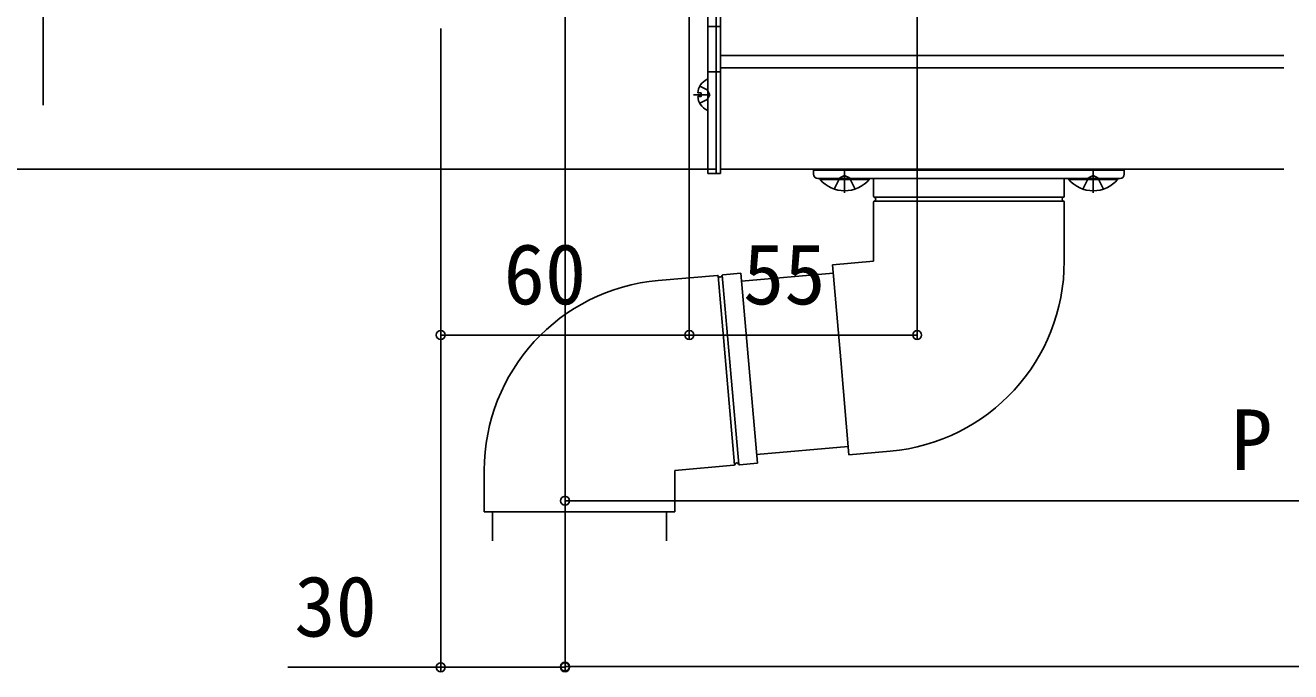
# Model space of a CAD drawing. Units: millimetres, scale not verified. Extents: x -875 to 875, y -1305 to 1298.
# Drawn here: x -715.3 to -409.8, y 409.7 to 565.6 of the extents above; entities that cross this region are included whole.
import ezdxf
from ezdxf.enums import TextEntityAlignment as Align

# ---------------------------------------------------------------- set-up
doc = ezdxf.new("R2010")
doc.units = ezdxf.units.MM
doc.header["$LTSCALE"] = 8
for name, color, linetype in [('0-4_YKK_12', 2, 'Continuous'), ('0-5_YKK_13', 4, 'Continuous'), ('0-6_YKK_D', 6, 'Continuous')]:
    doc.layers.add(name, color=color, linetype=linetype)
doc.styles.add('ＭＳ ゴシック', font='')
doc.styles.get('ＭＳ ゴシック').set_extended_font_data('MS Gothic')

msp = doc.modelspace()

# ---------------------------------------------------------------- linework, layer by layer
at = {"layer": '0-4_YKK_12'}
for p, q in [((-585, 1013.9), (-585, 491.9)), ((-547.5, 583.9), (-547.5, 530.9)), ((-411.5, 558.4), (-547.5, 558.4)), ((-411.5, 555.4), (-547.5, 555.4)), ((-411.5, 530.9), (-547.5, 530.9))]:
    msp.add_line(p, q, dxfattribs=at)
at = {"layer": '0-5_YKK_13'}
for p, q in [((-550.5, 529.9), (-550.5, 579.9)), ((-548.5, 529.9), (-548.5, 579.9)), ((-548.5, 529.9), (-548.5, 579.9)), ((-547.5, 529.9), (-547.5, 579.9)), ((-550.5, 565.4), (-548.5, 565.4)), ((-548.5, 565.4), (-547.5, 565.4)), ((-550.5, 554.4), (-548.5, 554.4)), ((-548.5, 554.4), (-547.5, 554.4)), ((-552.466, 550.95), (-550.651, 550.045)), ((-550.042, 548.9), (-550.651, 550.045)), ((-550.5, 552.496), (-550.5, 545.304)), ((-554, 548.9), (-550.5, 548.9)), ((-552.978, 549.325), (-552.1, 549.325)), ((-552.466, 546.85), (-550.651, 547.755)), ((-550.042, 548.9), (-550.651, 547.755)), ((-550.5, 529.9), (-548.5, 529.9)), ((-548.5, 529.9), (-547.5, 529.9)), ((-525, 530.7), (-450, 530.7)), ((-524, 528.7), (-451, 528.7)), ((-523.4, 528.7), (-511.6, 528.7)), ((-523.4, 528.452), (-523.4, 528.7)), ((-511.6, 528.452), (-523.4, 528.452)), ((-520, 526.117), (-518.645, 528.835)), ((-517.5, 529.444), (-518.645, 528.835)), ((-517.5, 525.2), (-517.5, 530.9)), ((-517.5, 529.444), (-516.355, 528.835)), ((-515, 526.117), (-516.355, 528.835)), ((-511.6, 528.452), (-511.6, 528.7)), ((-510.5, 528.7), (-464.5, 528.7)), ((-510.5, 528.7), (-510.5, 524.371)), ((-464.5, 528.7), (-464.5, 524.371)), ((-463.4, 528.7), (-451.6, 528.7)), ((-463.4, 528.452), (-463.4, 528.7)), ((-451.6, 528.452), (-463.4, 528.452)), ((-460, 526.117), (-458.645, 528.835)), ((-457.5, 529.444), (-458.645, 528.835)), ((-457.5, 525.2), (-457.5, 530.9)), ((-457.5, 529.444), (-456.355, 528.835)), ((-455, 526.117), (-456.355, 528.835)), ((-451.6, 528.452), (-451.6, 528.7)), ((-510.5, 523.029), (-510.5, 508.7)), ((-510.404, 524.2), (-464.596, 524.2)), ((-510.404, 523.2), (-464.596, 523.2)), ((-464.5, 523.029), (-464.5, 508.7)), ((-510.5, 508.7), (-520.462, 507.828)), ((-548.235, 505.309), (-562.509, 504.06)), ((-544.064, 459.595), (-548.056, 505.228)), ((-543.067, 459.682), (-547.06, 505.316)), ((-542.585, 505.803), (-546.898, 505.426)), ((-538.576, 459.978), (-542.585, 505.803)), ((-542.419, 503.9), (-520.288, 505.836)), ((-538.758, 462.06), (-516.627, 463.996)), ((-506.491, 462.875), (-516.453, 462.003)), ((-604.5, 458.235), (-604.5, 448.235)), ((-544.225, 459.484), (-558.5, 458.235)), ((-558.5, 458.235), (-558.5, 448.235)), ((-538.576, 459.978), (-542.889, 459.601)), ((-602.5, 448.235), (-602.5, 441.235)), ((-560.5, 448.235), (-560.5, 441.235))]:
    msp.add_line(p, q, dxfattribs=at)
for points in [[(-552.978, 548.475), (-552.1, 548.475), (-552.1, 549.325)], [(-525, 529.7), (-525, 530.7), (-525, 530.9)], [(-450, 530.9), (-450, 530.7), (-450, 529.7)], [(-516.453, 462.003), (-518.457, 484.916), (-520.462, 507.828)], [(-604.5, 448.235), (-581.5, 448.235), (-558.5, 448.235)]]:
    msp.add_lwpolyline(points, dxfattribs=at)
for centre, radius, start, end in [((-548.8, 548.9), 4.2, 117.28096, 174.19227), ((-550.654, 552.496), 0.154, 0, 117.28096), ((-548.8, 548.9), 4.2, 185.80773, 242.71904), ((-550.654, 545.304), 0.154, 242.71904, 0), ((-524, 529.7), 1, 180, 270), ((-517.5, 533.4), 7.7, 219.98312, 320.01688), ((-457.5, 533.4), 7.7, 219.98312, 320.01688), ((-451, 529.7), 1, 270, 0), ((-510.3, 524.371), 0.2, 180, 253.39845), ((-510.3, 523.029), 0.2, 106.60155, 180), ((-510.5, 523.7), 0.5, 286.60155, 73.39845), ((-464.5, 523.7), 0.5, 106.60155, 253.39845), ((-464.7, 524.371), 0.2, 286.60155, 0), ((-464.7, 523.029), 0.2, 0, 73.39845), ((-510.5, 508.7), 46, 275, 0), ((-558.5, 458.235), 46, 95, 180), ((-548.217, 505.11), 0.2, 21.60155, 95), ((-547.566, 505.368), 0.5, 201.60155, 348.39845), ((-546.881, 505.227), 0.2, 95, 168.39845), ((-544.243, 459.683), 0.2, 275, 348.39845), ((-543.557, 459.543), 0.5, 21.60155, 168.39845), ((-542.906, 459.8), 0.2, 201.60155, 275)]:
    msp.add_arc(centre, radius, start, end, dxfattribs=at)
at = {"layer": '0-6_YKK_D'}
for p, q in [((-500, 665.2), (-500, 489.9)), ((-555, 580.2), (-555, 489.9)), ((-555, 580.2), (-555, 489.9)), ((-615, 564.9), (-615, 409.73)), ((-615, 564.9), (-615, 489.9)), ((-548.5, 530.9), (-752, 530.9)), ((-585, 518.9), (-585, 409.73)), ((-585, 518.9), (-585, 449.9)), ((-585, 518.9), (-585, 409.9)), ((-615, 490.9), (-555, 490.9)), ((-555, 490.9), (-500, 490.9)), ((-585, 450.9), (-245, 450.9)), ((-585, 410.9), (775, 410.9))]:
    msp.add_line(p, q, dxfattribs=at)
for points in [[(-711, 745.9), (-711, 730.9), (-711, 546.35)], [(-585, 410.73), (-615, 410.73), (-651.891, 410.73)]]:
    msp.add_lwpolyline(points, dxfattribs=at)
for centre in [(-615, 490.9), (-555, 490.9), (-555, 490.9), (-500, 490.9), (-585, 450.9), (-615, 410.73), (-585, 410.9), (-585, 410.73)]:
    msp.add_circle(centre, 1.075, dxfattribs=at)

# ---------------------------------------------------------------- texts
at = {"layer": '0-6_YKK_D', "style": 'ＭＳ ゴシック'}
for s, p in [('60', (-599.83, 493.9)), ('55', (-542.045, 493.9)), ('P', (-424.205, 453.9)), ('30', (-650.368, 413.73))]:
    msp.add_text(s, height=14.66, dxfattribs=at).set_placement(p, align=Align.BOTTOM_LEFT)

doc.saveas('drawing.dxf')
